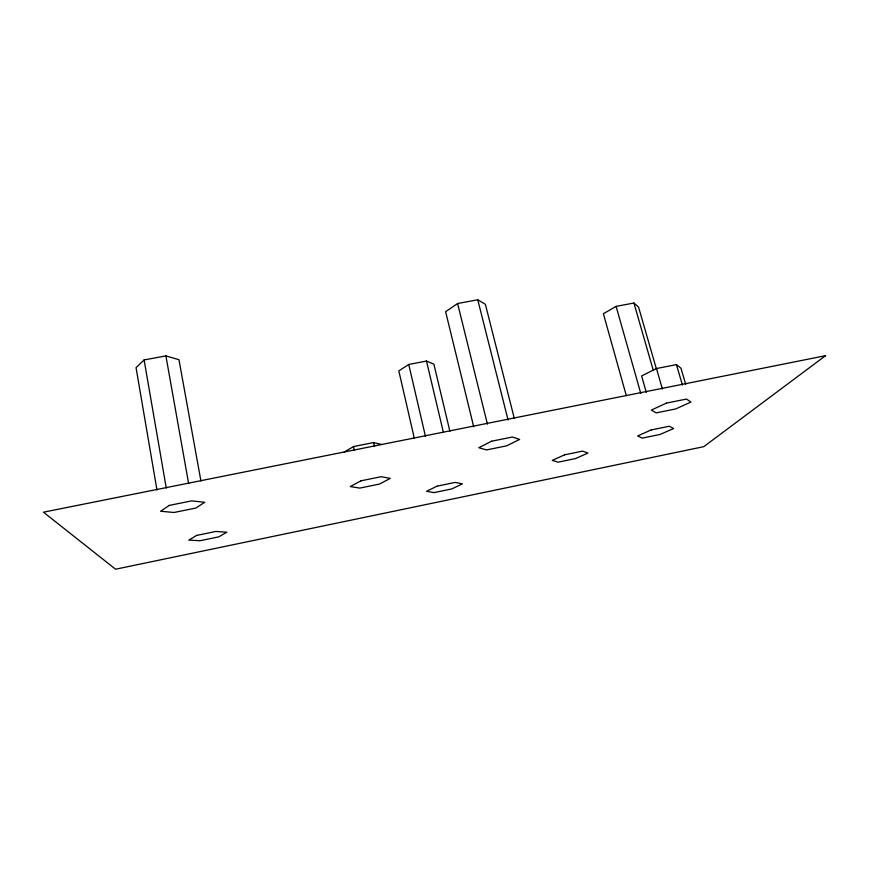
<?xml version="1.0" encoding="UTF-8"?>
<svg xmlns="http://www.w3.org/2000/svg" width="869" height="869" viewBox="0 0 869 869"><rect width="100%" height="100%" fill="white"/><g stroke="black" fill="none" stroke-linecap="round" stroke-linejoin="round"><path stroke-width="1.3" d="M200.924 480.97L178.971 359.69L165.903 355.899L144.102 359.929L136.053 367.652L156.963 489.975M514.307 418.445L485.38 304.313L477.765 299.783L457.605 303.52L445.623 311.699L473.703 426.788M449.881 431.252L433.881 364.176L426.494 361.059L408.734 364.459L398.817 370.9L414.339 438.367M344.243 452.043L353.509 446.579L373.648 442.56L381.48 444.461M656.443 369.097L638.541 307.05L633.925 303.02L616.11 306.377L603.379 313.709L626.31 395.645M685.739 384.467L680.927 368.141L676.43 364.6L656.486 368.532L641.615 375.929L646.297 392.364M676.43 364.6L682.415 385.021M656.486 368.532L662.395 389.03M633.925 303.02L653.325 370.466M616.11 306.377L640.811 393.548M477.765 299.783L508.072 420.031M457.605 303.52L487.422 424.159M426.494 361.059L443.375 432.284M408.734 364.459L425.484 436.434M373.648 442.56L374.517 446.492M353.509 446.579L354.356 450.533M165.903 355.899L188.638 483.577M144.102 359.929L166.272 488.052M825.55 355.682L703.803 446.655L115.566 569.217L43.45 512.189L825.55 355.682M169.27 505.41L160.602 511.254L174.028 512.482L195.764 508.072L204.78 502.293L191.723 500.87L169.27 505.41M196.622 535.423L188.801 540.094L200 540.735L218.76 536.857L226.831 532.23L215.903 531.448L196.622 535.423M360.907 480.829L350.305 486.564L359.777 488.096L379.471 484.066L390.279 478.395L381.187 476.69L360.907 480.829M491.637 441.213L478.808 447.709L486.542 449.936L506.649 445.84L519.629 439.432L512.352 437.02L491.637 441.213M437.064 486.162L426.527 491.289L434.033 492.614L451.75 488.943L462.417 483.87L455.247 482.404L437.064 486.162M666.458 403.107L651.337 410.081L656.225 412.873L675.734 408.919L690.909 402.065L686.532 399.056L666.458 403.107M564.481 454.845L552.304 460.396L558.072 462.178L575.647 458.539L587.922 453.053L582.534 451.13L564.481 454.845M651.131 429.97L637.596 435.956L642.245 438.128L660.005 434.467L673.594 428.569L669.369 426.234L651.131 429.97"/></g></svg>
